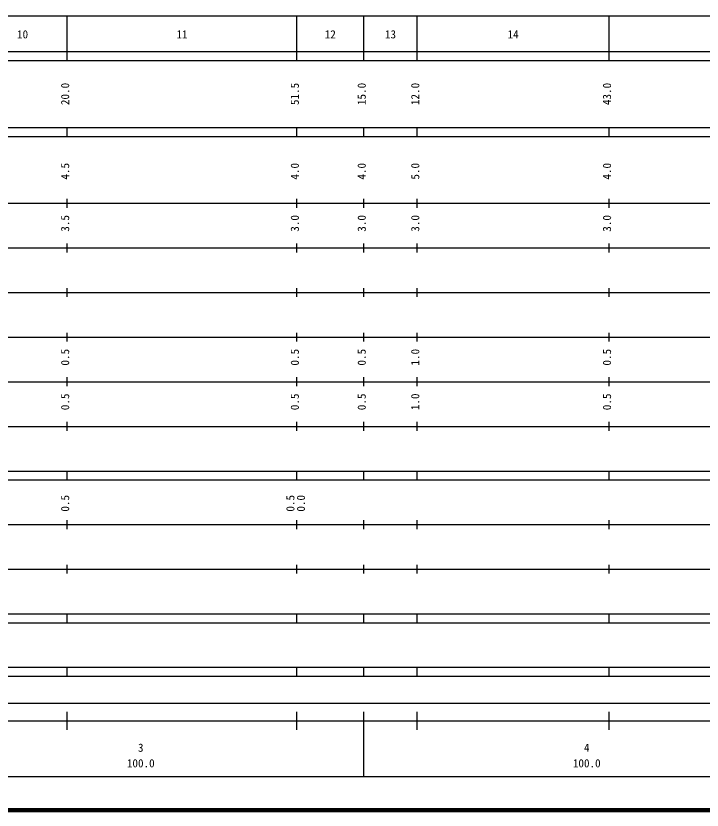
# Model space of a CAD drawing. Units: millimetres on the paper, enlarged 1000 times. Extents: x 40000 to 680000, y 20000 to 380000.
# Drawn here: x 289999 to 443873, y 20000 to 198000 of the extents above; entities that cross this region are included whole.
import ezdxf
from ezdxf.enums import TextEntityAlignment as Align

# ---------------------------------------------------------------- set-up
doc = ezdxf.new("R2010")
doc.units = ezdxf.units.MM
doc.header["$LTSCALE"] = 1000
doc.layers.add('M-TTL', color=2, linetype='Continuous', lineweight=140)
doc.layers.add('M-TTL-BAND', color=7, linetype='Continuous', lineweight=25)
doc.styles.add('ＭＳ ゴシック', font='')
doc.styles.get('ＭＳ ゴシック').set_extended_font_data('MS Gothic')

msp = doc.modelspace()

# ---------------------------------------------------------------- linework, layer by layer
at = {"layer": 'M-TTL'}
msp.add_line((40000, 20000), (680000, 20000), dxfattribs=at)
at = {"layer": 'M-TTL-BAND'}
for p, q in [((68000, 198000), (579000, 198000)), ((301500, 188000), (301500, 198000)), ((353000, 188000), (353000, 198000)), ((368000, 188000), (368000, 198000)), ((380000, 188000), (380000, 198000)), ((423000, 188000), (423000, 198000)), ((40000, 190000), (579000, 190000)), ((40000, 188000), (579000, 188000)), ((40000, 173000), (579000, 173000)), ((301500, 171000), (301500, 173000)), ((353000, 171000), (353000, 173000)), ((368000, 171000), (368000, 173000)), ((380000, 171000), (380000, 173000)), ((423000, 171000), (423000, 173000)), ((40000, 171000), (579000, 171000)), ((301500, 155000), (301500, 157000)), ((353000, 155000), (353000, 157000)), ((368000, 155000), (368000, 157000)), ((380000, 155000), (380000, 157000)), ((423000, 155000), (423000, 157000)), ((40000, 156000), (579000, 156000)), ((46000, 146000), (579000, 146000)), ((301500, 145000), (301500, 147000)), ((353000, 145000), (353000, 147000)), ((368000, 145000), (368000, 147000)), ((380000, 145000), (380000, 147000)), ((423000, 145000), (423000, 147000)), ((52000, 136000), (579000, 136000)), ((301500, 135000), (301500, 137000)), ((353000, 135000), (353000, 137000)), ((368000, 135000), (368000, 137000)), ((380000, 135000), (380000, 137000)), ((423000, 135000), (423000, 137000)), ((301500, 125000), (301500, 127000)), ((353000, 125000), (353000, 127000)), ((368000, 125000), (368000, 127000)), ((380000, 125000), (380000, 127000)), ((423000, 125000), (423000, 127000)), ((46000, 126000), (579000, 126000)), ((52000, 116000), (579000, 116000)), ((301500, 115000), (301500, 117000)), ((353000, 115000), (353000, 117000)), ((368000, 115000), (368000, 117000)), ((380000, 115000), (380000, 117000)), ((423000, 115000), (423000, 117000)), ((301500, 105000), (301500, 107000)), ((353000, 105000), (353000, 107000)), ((368000, 105000), (368000, 107000)), ((380000, 105000), (380000, 107000)), ((423000, 105000), (423000, 107000)), ((46000, 106000), (579000, 106000)), ((40000, 96000), (579000, 96000)), ((301500, 94000), (301500, 96000)), ((353000, 94000), (353000, 96000)), ((368000, 94000), (368000, 96000)), ((380000, 94000), (380000, 96000)), ((423000, 94000), (423000, 96000)), ((40000, 94000), (579000, 94000)), ((49000, 84000), (579000, 84000)), ((301500, 83000), (301500, 85000)), ((353000, 83000), (353000, 85000)), ((368000, 83000), (368000, 85000)), ((380000, 83000), (380000, 85000)), ((423000, 83000), (423000, 85000)), ((301500, 73000), (301500, 75000)), ((353000, 73000), (353000, 75000)), ((368000, 73000), (368000, 75000)), ((380000, 73000), (380000, 75000)), ((423000, 73000), (423000, 75000)), ((40000, 74000), (579000, 74000)), ((40000, 64000), (579000, 64000)), ((301500, 62000), (301500, 64000)), ((353000, 62000), (353000, 64000)), ((368000, 62000), (368000, 64000)), ((380000, 62000), (380000, 64000)), ((423000, 62000), (423000, 64000)), ((40000, 62000), (579000, 62000)), ((40000, 52000), (579000, 52000)), ((301500, 50000), (301500, 52000)), ((353000, 50000), (353000, 52000)), ((368000, 50000), (368000, 52000)), ((380000, 50000), (380000, 52000)), ((423000, 50000), (423000, 52000)), ((40000, 50000), (579000, 50000)), ((71000, 44000), (498500, 44000)), ((301500, 38000), (301500, 42000)), ((353000, 38000), (353000, 42000)), ((368000, 27500), (368000, 42000)), ((380000, 38000), (380000, 42000)), ((423000, 38000), (423000, 42000)), ((40000, 40000), (579000, 40000)), ((68000, 27500), (579000, 27500))]:
    msp.add_line(p, q, dxfattribs=at)

# ---------------------------------------------------------------- texts
at = {"layer": 'M-TTL-BAND', "style": 'ＭＳ ゴシック'}
for s, p in [('10', (291500, 192405)), ('11', (327250, 192405)), ('12', (360500, 192405)), ('13', (374000, 192405)), ('14', (401500, 192405)), ('3', (318000, 32523)), ('4', (418000, 32523)), ('100.0', (318000, 29033)), ('100.0', (418000, 29033))]:
    msp.add_text(s, height=1833, dxfattribs=at).set_placement(p, align=Align.BOTTOM_CENTER)
for s, p in [('20.0', (302500, 180500)), ('51.5', (354000, 180500)), ('15.0', (369000, 180500)), ('12.0', (381000, 180500)), ('43.0', (424000, 180500)), ('4.5', (302500, 163174)), ('4.0', (354000, 163174)), ('4.0', (369000, 163174)), ('5.0', (381000, 163174)), ('4.0', (424000, 163174)), ('3.5', (302500, 151500)), ('3.0', (354000, 151500)), ('3.0', (369000, 151500)), ('3.0', (381000, 151500)), ('3.0', (424000, 151500)), ('0.5', (302500, 121500)), ('0.5', (354000, 121500)), ('0.5', (369000, 121500)), ('1.0', (381000, 121500)), ('0.5', (424000, 121500)), ('0.5', (302500, 111500)), ('0.5', (354000, 111500)), ('0.5', (369000, 111500)), ('1.0', (381000, 111500)), ('0.5', (424000, 111500)), ('0.5', (302500, 88764)), ('0.5', (353000, 88764)), ('0.0', (355370, 88764))]:
    msp.add_text(s, height=1833, rotation=90, dxfattribs=at).set_placement(p, align=Align.BOTTOM_CENTER)

doc.saveas('drawing.dxf')
